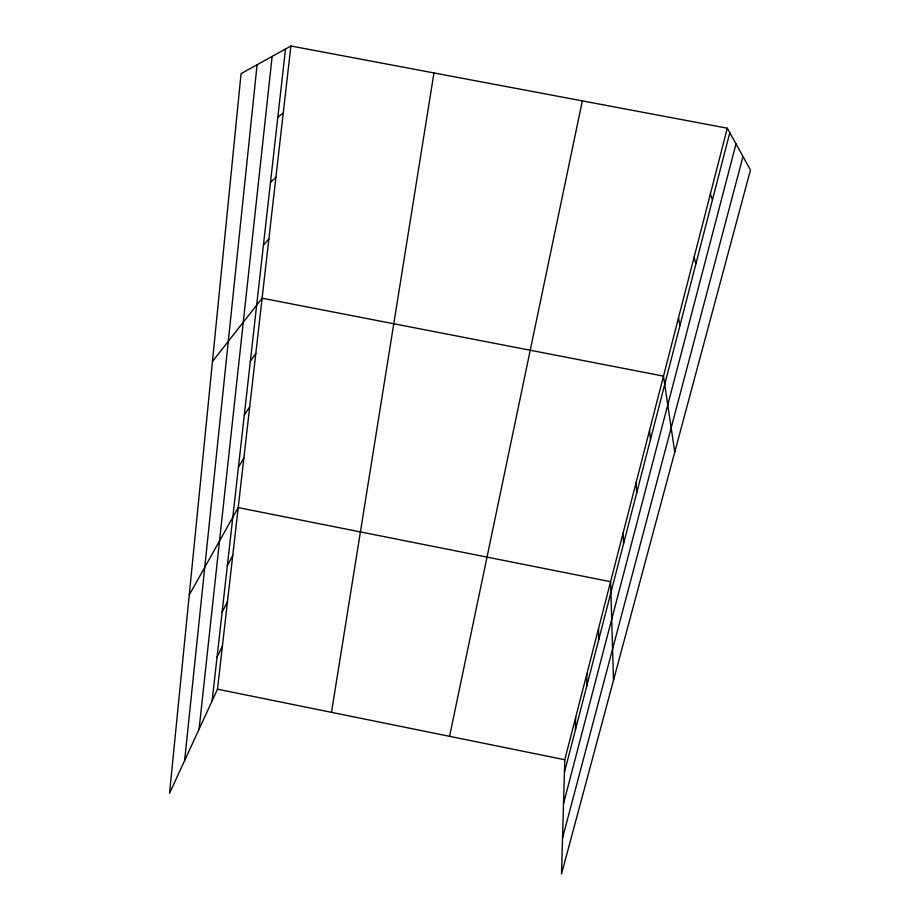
<?xml version="1.0" encoding="UTF-8"?>
<svg xmlns="http://www.w3.org/2000/svg" width="920" height="920" viewBox="0 0 920 920"><rect width="100%" height="100%" fill="white"/><g stroke="black" fill="none" stroke-linecap="round" stroke-linejoin="round"><path stroke-width="1.38" d="M586.845 685.688L586.891 673.796M575.437 729.824L575.644 717.496M727.306 128.19L564.776 759.736L561.51 874L750.467 170.005L727.306 128.19L290.892 46L241.063 73.646L169.533 793.362L217.488 689.183L290.892 46M184.621 760.598L257.094 64.745M199.077 729.203L272.136 56.407M212.14 700.798L285.499 48.99M331.499 712.344L433.964 72.944M449.569 736.333L582.337 100.889M564.409 772.466L729.801 132.71M563.523 803.597L736.011 143.911M562.534 838.028L743.004 156.538M217.039 657.282L222.41 646.093M222.111 612.237L227.493 601.519M227.367 565.593L232.76 555.381M189.255 594.952L238.211 507.598L610.592 581.693L613.502 680.294M238.441 467.164L243.869 458.102M244.283 415.173L249.722 406.766M250.367 361.203L255.806 353.498M212.451 361.525L262.108 298.195L663.492 376.119L674.762 452.042M263.43 245.03L268.87 238.958M270.48 182.413L275.908 177.284M277.828 117.127L283.245 113.022M217.488 689.183L564.776 759.736M710.332 194.108L712.482 199.709M694.071 257.301L695.888 263.879M678.477 317.917L679.983 325.404M649.52 430.433L650.497 439.472M636.053 482.735L636.801 492.441M623.093 533.117L623.622 543.444M598.529 628.556L598.667 639.963"/></g></svg>
